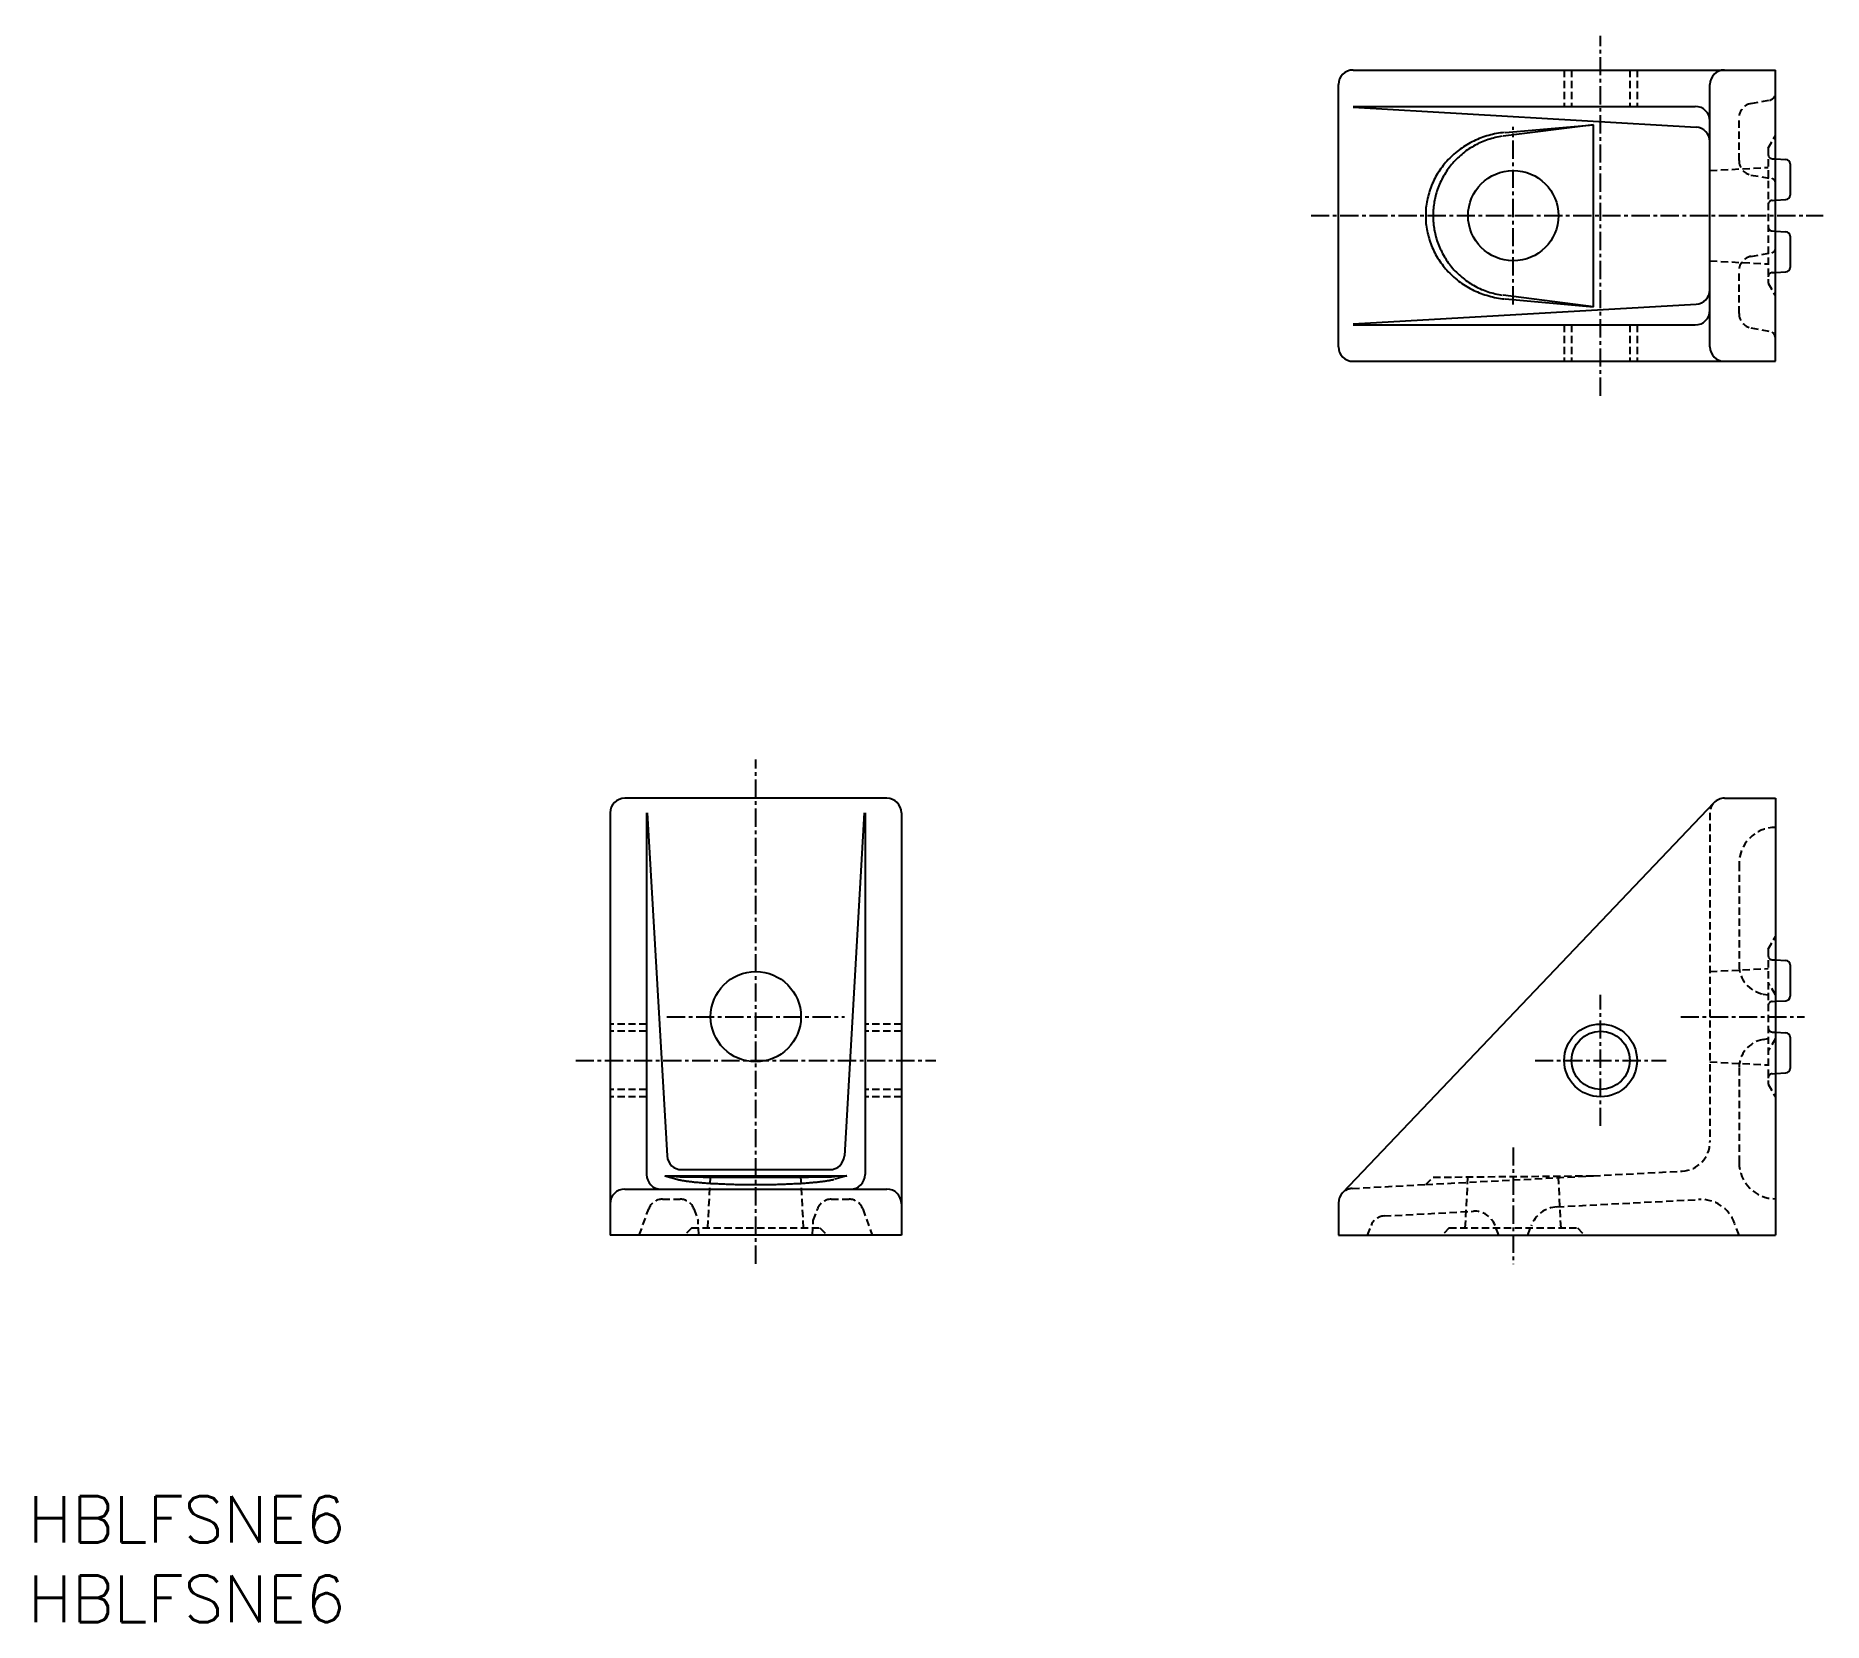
# Model space of a CAD drawing. Extents: x -23 to 100, y 67 to 176.
import ezdxf

# ---------------------------------------------------------------- set-up
doc = ezdxf.new("R2010")
doc.units = 0
for name, pattern in [('CENTER', [2, 1.25, -0.25, 0.25, -0.25]), ('DASHED', [0.75, 0.5, -0.25]), ('HIDDEN', [0.375, 0.25, -0.125])]:
    doc.linetypes.add(name, pattern=pattern)
doc.layers.get('0').update_dxf_attribs({"linetype": 'CONTINUOUS'})
doc.layers.add('CENTER', color=1, linetype='CENTER')
doc.styles.get("Standard").update_dxf_attribs({"font": 'txt.shx', "bigfont": 'bigfont.shx'})

msp = doc.modelspace()

# ---------------------------------------------------------------- linework, layer by layer
at = {"color": 7, "linetype": 'CONTINUOUS'}
for p, q in [((67.79, 173.34), (96.79, 173.34)), ((96.79, 153.34), (96.79, 173.34)), ((66.79, 154.34), (66.79, 172.34)), ((92.29, 154.34), (92.29, 172.34)), ((67.79, 170.84), (91.29, 170.84)), ((67.79, 170.78), (91.34, 169.42)), ((84.29, 169.58), (78.09, 168.79)), ((78.24, 169.05), (84.29, 169.58)), ((84.29, 157.09), (84.29, 169.58)), ((96.79, 167.24), (97.5, 167.2)), ((97.79, 166.9), (97.79, 164.74)), ((96.79, 164.4), (97.5, 164.44)), ((96.79, 162.28), (97.5, 162.24)), ((97.79, 161.94), (97.79, 159.78)), ((96.79, 159.44), (97.5, 159.48)), ((91.34, 157.25), (67.79, 155.9)), ((84.29, 157.09), (78.09, 157.88)), ((78.24, 157.62), (84.29, 157.09)), ((67.79, 155.84), (91.29, 155.84)), ((67.79, 153.34), (96.79, 153.34)), ((35.79, 123.34), (17.79, 123.34)), ((92.56, 123.03), (67.06, 96.24)), ((93.29, 123.34), (96.79, 123.34)), ((96.79, 123.34), (96.79, 104.44)), ((16.79, 122.34), (16.79, 93.34)), ((19.29, 122.34), (19.29, 97.5)), ((19.34, 122.34), (20.7, 98.78)), ((34.23, 122.34), (32.87, 98.78)), ((34.29, 122.34), (34.29, 97.5)), ((36.79, 122.34), (36.79, 93.34)), ((96.79, 112.24), (97.5, 112.2)), ((97.79, 111.9), (97.79, 109.74)), ((96.79, 109.4), (97.5, 109.44)), ((96.79, 107.28), (97.5, 107.24)), ((97.79, 106.94), (97.79, 104.78)), ((96.79, 104.44), (97.5, 104.48)), ((96.79, 104.44), (96.79, 93.34)), ((20.54, 97.42), (33.03, 97.42)), ((20.54, 97.42), (21.36, 97.19)), ((20.54, 97.42), (21.33, 97.36)), ((21.7, 97.84), (31.87, 97.84)), ((33.03, 97.42), (32.21, 97.19)), ((33.03, 97.42), (32.24, 97.36)), ((17.79, 96.5), (35.79, 96.5)), ((66.79, 95.55), (66.79, 93.34)), ((36.79, 93.34), (16.79, 93.34)), ((66.79, 93.34), (96.79, 93.34))]:
    msp.add_line(p, q, dxfattribs=at)
at = {"color": 3, "linetype": 'DASHED'}
for p, q in [((82.29, 173.34), (82.29, 170.84)), ((82.79, 173.34), (82.79, 170.84)), ((86.79, 173.34), (86.79, 170.84)), ((87.29, 173.34), (87.29, 170.84)), ((95.11, 171.04), (96.37, 171.27)), ((94.29, 167.12), (94.29, 170.06)), ((96.29, 167.97), (96.79, 168.84)), ((96.29, 167.97), (96.29, 158.7)), ((96.57, 167.25), (96.79, 167.24)), ((92.29, 166.44), (96.29, 166.65)), ((95.11, 166.13), (96.54, 165.88)), ((96.57, 162.29), (96.79, 162.28)), ((95.11, 160.54), (96.54, 160.79)), ((92.29, 160.24), (96.29, 160.03)), ((94.29, 156.62), (94.29, 159.56)), ((96.29, 158.7), (96.79, 157.84)), ((96.57, 159.43), (96.79, 159.44)), ((82.29, 155.84), (82.29, 153.34)), ((82.79, 155.84), (82.79, 153.34)), ((86.79, 155.84), (86.79, 153.34)), ((87.29, 155.84), (87.29, 153.34)), ((95.11, 155.63), (96.37, 155.41)), ((92.29, 122.34), (92.29, 99.74)), ((94.29, 118.84), (94.29, 111.87)), ((96.29, 112.97), (96.79, 113.84)), ((96.29, 112.97), (96.29, 103.7)), ((96.26, 111.65), (96.29, 111.67)), ((96.57, 112.25), (96.79, 112.24)), ((92.29, 111.44), (96.29, 111.65)), ((96.79, 109.84), (96.29, 110.7)), ((95.94, 109.9), (96.29, 109.84)), ((96.57, 109.39), (96.79, 109.4)), ((96.79, 109.84), (96.79, 109.4)), ((96.79, 109.4), (96.79, 107.28)), ((19.29, 107.84), (16.79, 107.84)), ((19.29, 107.34), (16.79, 107.34)), ((36.79, 107.84), (34.29, 107.84)), ((36.79, 107.34), (34.29, 107.34)), ((95.94, 106.78), (96.29, 106.84)), ((96.79, 106.84), (96.29, 105.97)), ((96.57, 107.29), (96.79, 107.28)), ((96.79, 107.28), (96.79, 106.84)), ((92.29, 105.24), (96.29, 105.03)), ((94.29, 104.81), (94.29, 98.34)), ((96.57, 104.43), (96.79, 104.44)), ((19.29, 103.34), (16.79, 103.34)), ((36.79, 103.34), (34.29, 103.34)), ((96.29, 103.7), (96.79, 102.84)), ((19.29, 102.84), (16.79, 102.84)), ((36.79, 102.84), (34.29, 102.84)), ((23.5, 93.84), (23.68, 97.37)), ((30.07, 93.84), (29.89, 97.37)), ((72.78, 96.82), (84.29, 97.42)), ((72.78, 96.82), (73.29, 97.32)), ((73.29, 97.32), (84.29, 97.42)), ((75.5, 93.84), (75.68, 97.34)), ((82.07, 93.84), (81.89, 97.4)), ((81.89, 97.28), (81.91, 97.29)), ((84.29, 97.42), (90.39, 97.74)), ((20.38, 95.81), (21.6, 95.81)), ((31.97, 95.81), (33.19, 95.81)), ((67.73, 96.55), (72.78, 96.82)), ((81.79, 95.29), (91.51, 95.79)), ((18.79, 93.34), (19.44, 95.15)), ((22.54, 95.15), (22.83, 94.34)), ((30.74, 94.34), (31.03, 95.15)), ((34.13, 95.15), (34.79, 93.34)), ((69.92, 94.66), (76.06, 94.98)), ((82, 95.26), (82.03, 95.3)), ((22.39, 93.84), (21.89, 93.34)), ((22.39, 93.84), (31.19, 93.84)), ((22.89, 93.34), (22.83, 94.34)), ((30.69, 93.34), (30.74, 94.34)), ((31.19, 93.84), (31.69, 93.34)), ((68.79, 93.34), (69.03, 94.01)), ((74.39, 93.84), (73.89, 93.34)), ((74.39, 93.84), (83.19, 93.84)), ((77.79, 93.34), (77.54, 94)), ((79.79, 93.34), (80.02, 93.97)), ((83.19, 93.84), (83.69, 93.34)), ((94.29, 93.34), (93.99, 94.15)), ((94.21, 93.34), (94.27, 93.39))]:
    msp.add_line(p, q, dxfattribs=at)
at = {"color": 7, "linetype": 'HIDDEN'}
msp.add_line((96.57, 164.39), (96.79, 164.4), dxfattribs=at)
at = {"color": 7, "linetype": 'CONTINUOUS'}
for points in [[(78.19, 169.05, 0), (78.05, 169.03, 0), (77.91, 169.02, 0), (77.78, 169, 0), (77.64, 168.97, 0), (77.51, 168.95, 0), (77.37, 168.92, 0), (77.24, 168.88, 0), (77.11, 168.85, 0), (76.97, 168.81, 0), (76.84, 168.77, 0), (76.71, 168.72, 0), (76.58, 168.68, 0), (76.46, 168.63, 0), (76.33, 168.58, 0), (76.2, 168.52, 0), (76.08, 168.46, 0), (75.96, 168.4, 0), (75.84, 168.34, 0), (75.72, 168.27, 0), (75.6, 168.2, 0), (75.48, 168.13, 0), (75.37, 168.06, 0), (75.25, 167.98, 0), (75.14, 167.9, 0), (75.04, 167.82, 0), (74.93, 167.74, 0), (74.82, 167.65, 0), (74.72, 167.56, 0), (74.62, 167.47, 0), (74.52, 167.38, 0), (74.43, 167.29, 0), (74.33, 167.19, 0), (74.24, 167.09, 0), (74.15, 166.99, 0), (74.06, 166.89, 0), (73.98, 166.78, 0), (73.9, 166.68, 0), (73.82, 166.57, 0), (73.74, 166.46, 0), (73.67, 166.35, 0), (73.6, 166.23, 0), (73.53, 166.12, 0), (73.46, 166, 0), (73.4, 165.88, 0), (73.34, 165.77, 0), (73.29, 165.65, 0), (73.23, 165.53, 0), (73.18, 165.4, 0), (73.13, 165.28, 0), (73.09, 165.15, 0), (73.04, 165.03, 0), (73.01, 164.9, 0), (72.97, 164.77, 0), (72.94, 164.65, 0), (72.91, 164.52, 0), (72.88, 164.39, 0), (72.86, 164.26, 0), (72.84, 164.13, 0), (72.82, 164, 0), (72.8, 163.87, 0), (72.79, 163.73, 0), (72.78, 163.6, 0), (72.78, 163.47, 0), (72.78, 163.34, 0), (72.78, 163.21, 0), (72.78, 163.07, 0), (72.79, 162.94, 0), (72.8, 162.81, 0), (72.82, 162.68, 0), (72.84, 162.55, 0), (72.86, 162.42, 0), (72.88, 162.29, 0), (72.91, 162.16, 0), (72.94, 162.03, 0), (72.97, 161.9, 0), (73.01, 161.77, 0), (73.04, 161.65, 0), (73.09, 161.52, 0), (73.13, 161.4, 0), (73.18, 161.27, 0), (73.23, 161.15, 0), (73.29, 161.03, 0), (73.34, 160.91, 0), (73.4, 160.79, 0), (73.46, 160.67, 0), (73.53, 160.56, 0), (73.6, 160.44, 0), (73.67, 160.33, 0), (73.74, 160.22, 0), (73.82, 160.11, 0), (73.9, 160, 0), (73.98, 159.89, 0), (74.06, 159.79, 0), (74.15, 159.69, 0), (74.24, 159.59, 0), (74.33, 159.49, 0), (74.43, 159.39, 0), (74.52, 159.29, 0), (74.62, 159.2, 0), (74.72, 159.11, 0), (74.82, 159.02, 0), (74.93, 158.94, 0), (75.04, 158.85, 0), (75.14, 158.77, 0), (75.25, 158.69, 0), (75.37, 158.62, 0), (75.48, 158.54, 0), (75.6, 158.47, 0), (75.72, 158.4, 0), (75.84, 158.34, 0), (75.96, 158.27, 0), (76.08, 158.21, 0), (76.2, 158.16, 0), (76.33, 158.1, 0), (76.46, 158.05, 0), (76.58, 158, 0), (76.71, 157.95, 0), (76.84, 157.91, 0), (76.97, 157.87, 0), (77.11, 157.83, 0), (77.24, 157.79, 0), (77.37, 157.76, 0), (77.51, 157.73, 0), (77.64, 157.7, 0), (77.78, 157.68, 0), (77.91, 157.66, 0), (78.05, 157.64, 0), (78.19, 157.63, 0)], [(78.03, 168.79, 0), (77.91, 168.77, 0), (77.79, 168.75, 0), (77.67, 168.72, 0), (77.55, 168.7, 0), (77.43, 168.67, 0), (77.31, 168.64, 0), (77.19, 168.6, 0), (77.07, 168.56, 0), (76.96, 168.53, 0), (76.84, 168.48, 0), (76.73, 168.44, 0), (76.61, 168.39, 0), (76.5, 168.34, 0), (76.39, 168.29, 0), (76.28, 168.23, 0), (76.17, 168.18, 0), (76.06, 168.12, 0), (75.96, 168.05, 0), (75.85, 167.99, 0), (75.75, 167.92, 0), (75.64, 167.85, 0), (75.54, 167.78, 0), (75.45, 167.71, 0), (75.35, 167.63, 0), (75.25, 167.55, 0), (75.16, 167.47, 0), (75.07, 167.39, 0), (74.98, 167.31, 0), (74.89, 167.22, 0), (74.8, 167.13, 0), (74.72, 167.04, 0), (74.64, 166.95, 0), (74.56, 166.86, 0), (74.48, 166.76, 0), (74.41, 166.66, 0), (74.33, 166.56, 0), (74.26, 166.47, 0), (74.19, 166.36, 0), (74.13, 166.26, 0), (74.06, 166.15, 0), (74, 166.05, 0), (73.94, 165.94, 0), (73.88, 165.83, 0), (73.83, 165.72, 0), (73.78, 165.61, 0), (73.73, 165.5, 0), (73.68, 165.38, 0), (73.63, 165.27, 0), (73.59, 165.15, 0), (73.55, 165.03, 0), (73.52, 164.92, 0), (73.48, 164.8, 0), (73.45, 164.68, 0), (73.42, 164.56, 0), (73.4, 164.44, 0), (73.37, 164.32, 0), (73.35, 164.2, 0), (73.33, 164.07, 0), (73.32, 163.95, 0), (73.31, 163.83, 0), (73.3, 163.71, 0), (73.29, 163.58, 0), (73.29, 163.46, 0), (73.29, 163.34, 0), (73.29, 163.22, 0), (73.29, 163.09, 0), (73.3, 162.97, 0), (73.31, 162.85, 0), (73.32, 162.72, 0), (73.33, 162.6, 0), (73.35, 162.48, 0), (73.37, 162.36, 0), (73.4, 162.24, 0), (73.42, 162.12, 0), (73.45, 162, 0), (73.48, 161.88, 0), (73.52, 161.76, 0), (73.55, 161.64, 0), (73.59, 161.53, 0), (73.63, 161.41, 0), (73.68, 161.29, 0), (73.73, 161.18, 0), (73.78, 161.07, 0), (73.83, 160.96, 0), (73.88, 160.84, 0), (73.94, 160.74, 0), (74, 160.63, 0), (74.06, 160.52, 0), (74.13, 160.42, 0), (74.19, 160.31, 0), (74.26, 160.21, 0), (74.33, 160.11, 0), (74.41, 160.01, 0), (74.48, 159.91, 0), (74.56, 159.82, 0), (74.64, 159.72, 0), (74.72, 159.63, 0), (74.8, 159.54, 0), (74.89, 159.46, 0), (74.98, 159.37, 0), (75.07, 159.28, 0), (75.16, 159.2, 0), (75.25, 159.12, 0), (75.35, 159.04, 0), (75.45, 158.97, 0), (75.54, 158.89, 0), (75.64, 158.82, 0), (75.75, 158.75, 0), (75.85, 158.69, 0), (75.95, 158.62, 0), (76.06, 158.56, 0), (76.17, 158.5, 0), (76.28, 158.44, 0), (76.39, 158.39, 0), (76.5, 158.34, 0), (76.61, 158.28, 0), (76.73, 158.24, 0), (76.84, 158.19, 0), (76.96, 158.15, 0), (77.07, 158.11, 0), (77.19, 158.07, 0), (77.31, 158.04, 0), (77.43, 158.01, 0), (77.55, 157.98, 0), (77.67, 157.95, 0), (77.79, 157.93, 0), (77.91, 157.91, 0), (78.03, 157.89, 0)], [(21.34, 97.36, 0), (21.36, 97.36, 0), (21.38, 97.36, 0), (21.4, 97.36, 0), (21.43, 97.36, 0), (21.46, 97.36, 0), (21.49, 97.36, 0), (21.52, 97.36, 0), (21.56, 97.36, 0), (21.6, 97.35, 0), (21.64, 97.35, 0), (21.69, 97.35, 0), (21.73, 97.35, 0), (21.78, 97.35, 0), (21.84, 97.35, 0), (21.89, 97.35, 0), (21.95, 97.35, 0), (22.01, 97.35, 0), (22.07, 97.35, 0), (22.13, 97.35, 0), (22.2, 97.34, 0), (22.27, 97.34, 0), (22.34, 97.34, 0), (22.42, 97.34, 0), (22.49, 97.34, 0), (22.57, 97.34, 0), (22.65, 97.34, 0), (22.73, 97.34, 0), (22.82, 97.34, 0), (22.9, 97.34, 0), (22.99, 97.34, 0), (23.08, 97.34, 0), (23.17, 97.33, 0), (23.27, 97.33, 0), (23.36, 97.33, 0), (23.46, 97.33, 0), (23.56, 97.33, 0), (23.66, 97.33, 0), (23.76, 97.33, 0), (23.86, 97.33, 0), (23.97, 97.33, 0), (24.08, 97.33, 0), (24.18, 97.33, 0), (24.29, 97.33, 0), (24.4, 97.33, 0), (24.51, 97.33, 0), (24.63, 97.33, 0), (24.74, 97.33, 0), (24.86, 97.33, 0), (24.97, 97.33, 0), (25.09, 97.33, 0), (25.21, 97.32, 0), (25.32, 97.32, 0), (25.44, 97.32, 0), (25.56, 97.32, 0), (25.68, 97.32, 0), (25.8, 97.32, 0), (25.93, 97.32, 0), (26.05, 97.32, 0), (26.17, 97.32, 0), (26.29, 97.32, 0), (26.42, 97.32, 0), (26.54, 97.32, 0), (26.66, 97.32, 0), (26.79, 97.32, 0), (26.91, 97.32, 0), (27.03, 97.32, 0), (27.15, 97.32, 0), (27.28, 97.32, 0), (27.4, 97.32, 0), (27.52, 97.32, 0), (27.64, 97.32, 0), (27.77, 97.32, 0), (27.89, 97.32, 0), (28.01, 97.32, 0), (28.13, 97.32, 0), (28.25, 97.32, 0), (28.36, 97.32, 0), (28.48, 97.33, 0), (28.6, 97.33, 0), (28.71, 97.33, 0), (28.83, 97.33, 0), (28.94, 97.33, 0), (29.06, 97.33, 0), (29.17, 97.33, 0), (29.28, 97.33, 0), (29.39, 97.33, 0), (29.49, 97.33, 0), (29.6, 97.33, 0), (29.71, 97.33, 0), (29.81, 97.33, 0), (29.91, 97.33, 0), (30.01, 97.33, 0), (30.11, 97.33, 0), (30.21, 97.33, 0), (30.3, 97.33, 0), (30.4, 97.33, 0), (30.49, 97.34, 0), (30.58, 97.34, 0), (30.67, 97.34, 0), (30.75, 97.34, 0), (30.84, 97.34, 0), (30.92, 97.34, 0), (31, 97.34, 0), (31.08, 97.34, 0), (31.16, 97.34, 0), (31.23, 97.34, 0), (31.3, 97.34, 0), (31.37, 97.34, 0), (31.44, 97.35, 0), (31.5, 97.35, 0), (31.56, 97.35, 0), (31.62, 97.35, 0), (31.68, 97.35, 0), (31.74, 97.35, 0), (31.79, 97.35, 0), (31.84, 97.35, 0), (31.89, 97.35, 0), (31.93, 97.35, 0), (31.97, 97.35, 0), (32.01, 97.36, 0), (32.05, 97.36, 0), (32.08, 97.36, 0), (32.12, 97.36, 0), (32.14, 97.36, 0), (32.17, 97.36, 0), (32.19, 97.36, 0), (32.22, 97.36, 0), (32.23, 97.36, 0)], [(21.39, 97.18, 0), (21.43, 97.17, 0), (21.47, 97.16, 0), (21.51, 97.15, 0), (21.56, 97.14, 0), (21.6, 97.13, 0), (21.65, 97.12, 0), (21.7, 97.11, 0), (21.75, 97.1, 0), (21.81, 97.09, 0), (21.86, 97.09, 0), (21.92, 97.08, 0), (21.98, 97.07, 0), (22.04, 97.06, 0), (22.1, 97.05, 0), (22.17, 97.04, 0), (22.23, 97.03, 0), (22.3, 97.02, 0), (22.37, 97.02, 0), (22.44, 97.01, 0), (22.51, 97, 0), (22.59, 96.99, 0), (22.66, 96.98, 0), (22.74, 96.98, 0), (22.82, 96.97, 0), (22.9, 96.96, 0), (22.98, 96.96, 0), (23.06, 96.95, 0), (23.14, 96.94, 0), (23.23, 96.94, 0), (23.32, 96.93, 0), (23.4, 96.92, 0), (23.49, 96.92, 0), (23.58, 96.91, 0), (23.67, 96.9, 0), (23.77, 96.9, 0), (23.86, 96.89, 0), (23.96, 96.89, 0), (24.05, 96.88, 0), (24.15, 96.88, 0), (24.25, 96.87, 0), (24.35, 96.87, 0), (24.45, 96.86, 0), (24.55, 96.86, 0), (24.65, 96.86, 0), (24.75, 96.85, 0), (24.85, 96.85, 0), (24.96, 96.84, 0), (25.06, 96.84, 0), (25.16, 96.84, 0), (25.27, 96.84, 0), (25.38, 96.83, 0), (25.48, 96.83, 0), (25.59, 96.83, 0), (25.7, 96.83, 0), (25.8, 96.82, 0), (25.91, 96.82, 0), (26.02, 96.82, 0), (26.13, 96.82, 0), (26.24, 96.82, 0), (26.35, 96.82, 0), (26.46, 96.82, 0), (26.57, 96.82, 0), (26.68, 96.82, 0), (26.79, 96.82, 0), (26.9, 96.82, 0), (27.01, 96.82, 0), (27.11, 96.82, 0), (27.22, 96.82, 0), (27.33, 96.82, 0), (27.44, 96.82, 0), (27.55, 96.82, 0), (27.66, 96.82, 0), (27.77, 96.82, 0), (27.88, 96.83, 0), (27.98, 96.83, 0), (28.09, 96.83, 0), (28.2, 96.83, 0), (28.3, 96.84, 0), (28.41, 96.84, 0), (28.51, 96.84, 0), (28.62, 96.84, 0), (28.72, 96.85, 0), (28.82, 96.85, 0), (28.92, 96.86, 0), (29.03, 96.86, 0), (29.13, 96.86, 0), (29.23, 96.87, 0), (29.32, 96.87, 0), (29.42, 96.88, 0), (29.52, 96.88, 0), (29.62, 96.89, 0), (29.71, 96.89, 0), (29.8, 96.9, 0), (29.9, 96.9, 0), (29.99, 96.91, 0), (30.08, 96.92, 0), (30.17, 96.92, 0), (30.26, 96.93, 0), (30.34, 96.94, 0), (30.43, 96.94, 0), (30.51, 96.95, 0), (30.59, 96.96, 0), (30.68, 96.96, 0), (30.76, 96.97, 0), (30.83, 96.98, 0), (30.91, 96.98, 0), (30.99, 96.99, 0), (31.06, 97, 0), (31.13, 97.01, 0), (31.2, 97.02, 0), (31.27, 97.02, 0), (31.34, 97.03, 0), (31.41, 97.04, 0), (31.47, 97.05, 0), (31.53, 97.06, 0), (31.59, 97.07, 0), (31.65, 97.08, 0), (31.71, 97.09, 0), (31.77, 97.09, 0), (31.82, 97.1, 0), (31.87, 97.11, 0), (31.92, 97.12, 0), (31.97, 97.13, 0), (32.01, 97.14, 0), (32.06, 97.15, 0), (32.1, 97.16, 0), (32.14, 97.17, 0), (32.18, 97.18, 0)], [(29.89, 97.37, 0), (29.88, 97.37, 0), (29.87, 97.37, 0), (29.85, 97.37, 0), (29.83, 97.38, 0), (29.79, 97.38, 0), (29.75, 97.38, 0), (29.7, 97.38, 0), (29.65, 97.38, 0), (29.59, 97.38, 0), (29.52, 97.38, 0), (29.44, 97.38, 0), (29.36, 97.39, 0), (29.28, 97.39, 0), (29.18, 97.39, 0), (29.08, 97.39, 0), (28.98, 97.39, 0), (28.87, 97.39, 0), (28.75, 97.39, 0), (28.63, 97.39, 0), (28.51, 97.39, 0), (28.38, 97.39, 0), (28.25, 97.39, 0), (28.11, 97.4, 0), (27.97, 97.4, 0), (27.83, 97.4, 0), (27.69, 97.4, 0), (27.54, 97.4, 0), (27.39, 97.4, 0), (27.24, 97.4, 0), (27.09, 97.4, 0), (26.94, 97.4, 0), (26.79, 97.4, 0), (26.63, 97.4, 0), (26.48, 97.4, 0), (26.33, 97.4, 0), (26.18, 97.4, 0), (26.03, 97.4, 0), (25.89, 97.4, 0), (25.74, 97.4, 0), (25.6, 97.4, 0), (25.46, 97.4, 0), (25.32, 97.39, 0), (25.19, 97.39, 0), (25.06, 97.39, 0), (24.94, 97.39, 0), (24.82, 97.39, 0), (24.7, 97.39, 0), (24.59, 97.39, 0), (24.49, 97.39, 0), (24.39, 97.39, 0), (24.3, 97.39, 0), (24.21, 97.39, 0), (24.13, 97.38, 0), (24.05, 97.38, 0), (23.98, 97.38, 0), (23.92, 97.38, 0), (23.87, 97.38, 0), (23.82, 97.38, 0), (23.78, 97.38, 0), (23.74, 97.38, 0), (23.72, 97.37, 0), (23.7, 97.37, 0), (23.69, 97.37, 0), (23.69, 97.37, 0), (23.69, 97.37, 0), (23.7, 97.37, 0), (23.72, 97.37, 0), (23.74, 97.37, 0), (23.78, 97.36, 0), (23.82, 97.36, 0), (23.87, 97.36, 0), (23.92, 97.36, 0), (23.98, 97.36, 0), (24.05, 97.36, 0), (24.13, 97.36, 0), (24.21, 97.36, 0), (24.3, 97.35, 0), (24.39, 97.35, 0), (24.49, 97.35, 0), (24.59, 97.35, 0), (24.7, 97.35, 0), (24.82, 97.35, 0), (24.94, 97.35, 0), (25.06, 97.35, 0), (25.19, 97.35, 0), (25.32, 97.35, 0), (25.46, 97.35, 0), (25.6, 97.35, 0), (25.74, 97.35, 0), (25.89, 97.34, 0), (26.03, 97.34, 0), (26.18, 97.34, 0), (26.33, 97.34, 0), (26.48, 97.34, 0), (26.63, 97.34, 0), (26.79, 97.34, 0), (26.94, 97.34, 0), (27.09, 97.34, 0), (27.24, 97.34, 0), (27.39, 97.34, 0), (27.54, 97.34, 0), (27.69, 97.34, 0), (27.83, 97.35, 0), (27.97, 97.35, 0), (28.11, 97.35, 0), (28.25, 97.35, 0), (28.38, 97.35, 0), (28.51, 97.35, 0), (28.63, 97.35, 0), (28.75, 97.35, 0), (28.87, 97.35, 0), (28.98, 97.35, 0), (29.08, 97.35, 0), (29.18, 97.35, 0), (29.28, 97.35, 0), (29.36, 97.36, 0), (29.44, 97.36, 0), (29.52, 97.36, 0), (29.59, 97.36, 0), (29.65, 97.36, 0), (29.7, 97.36, 0), (29.75, 97.36, 0), (29.79, 97.36, 0), (29.83, 97.37, 0), (29.85, 97.37, 0), (29.87, 97.37, 0), (29.88, 97.37, 0), (29.89, 97.37, 0)]]:
    msp.add_polyline3d(points, dxfattribs=at)
for centre, radius in [((78.79, 163.34), 3.1), ((26.79, 108.34), 3.1), ((84.79, 105.34), 2)]:
    msp.add_circle(centre, radius, dxfattribs=at)
at = {"color": 3, "linetype": 'CONTINUOUS'}
msp.add_circle((84.79, 105.34), 2.5, dxfattribs=at)
at = {"color": 7, "linetype": 'CONTINUOUS'}
for centre, radius, start, end in [((67.79, 172.34), 1, 90, 180), ((93.29, 172.34), 1, 90, 180), ((91.29, 169.84), 1, 0, 90), ((91.29, 168.42), 1, 0, 86.7007), ((97.49, 166.9), 0.3, 0, 87), ((97.49, 164.74), 0.3, 273, 0), ((97.49, 161.94), 0.3, 0, 87), ((97.49, 159.78), 0.3, 273, 0), ((91.29, 158.25), 1, 273.2993, 0), ((91.29, 156.84), 1, 270, 0), ((67.79, 154.34), 1, 180, 270), ((93.29, 154.34), 1, 180, 270), ((17.79, 122.34), 1, 90, 180), ((35.79, 122.34), 1, 0, 90), ((93.29, 122.34), 1, 90, 136.5706), ((97.49, 111.9), 0.3, 0, 87), ((97.49, 109.74), 0.3, 273, 0), ((97.49, 106.94), 0.3, 0, 87), ((97.49, 104.78), 0.3, 273, 0), ((21.7, 98.84), 1, 183.2993, 270), ((31.87, 98.84), 1, 270, 356.7007), ((20.29, 97.5), 1, 180, 270), ((33.29, 97.5), 1, 270, 0), ((17.79, 95.5), 1, 90, 180), ((35.79, 95.5), 1, 0, 90), ((67.79, 95.55), 1, 136.2691, 180)]:
    msp.add_arc(centre, radius, start, end, dxfattribs=at)
at = {"color": 3, "linetype": 'DASHED'}
for centre, radius, start, end in [((95.29, 170.06), 1, 100, 180), ((96.29, 171.76), 0.5, 280, 0), ((95.29, 167.12), 1, 180, 260), ((96.59, 167.55), 0.3, 180, 267), ((96.49, 165.59), 0.3, 0, 80), ((96.59, 164.09), 0.3, 93, 180), ((96.59, 162.59), 0.3, 180, 267), ((96.49, 161.09), 0.3, 280, 0), ((95.29, 159.56), 1, 100, 180), ((96.59, 159.13), 0.3, 93, 180), ((95.29, 156.62), 1, 180, 260), ((96.29, 154.92), 0.5, 0, 80), ((93.29, 122.34), 1, 136.5706, 180), ((96.79, 118.84), 2.5, 90, 180), ((96.29, 111.87), 2, 180, 260), ((96.59, 112.55), 0.3, 180, 267), ((96.59, 109.09), 0.3, 93, 180), ((96.29, 104.81), 2, 100, 180), ((96.59, 107.59), 0.3, 180, 267), ((96.59, 104.13), 0.3, 93, 180), ((90.29, 99.74), 2, 273, 0), ((96.79, 98.34), 2.5, 180, 270), ((20.38, 94.81), 1, 90, 160), ((21.6, 94.81), 1, 20, 90), ((31.97, 94.81), 1, 90, 160), ((33.19, 94.81), 1, 20, 90), ((67.79, 95.55), 1, 93, 136.2691), ((91.64, 93.3), 2.5, 20, 93), ((69.97, 93.66), 1, 93, 160), ((76.13, 93.49), 1.5, 20, 93), ((81.9, 93.29), 2, 93, 160)]:
    msp.add_arc(centre, radius, start, end, dxfattribs=at)
at = {"layer": 'CENTER', "color": 1, "linetype": 'CENTER'}
for p, q in [((84.79, 150.98), (84.79, 175.69)), ((78.79, 157.24), (78.79, 169.44)), ((64.91, 163.34), (100.07, 163.34)), ((26.79, 91.38), (26.79, 125.99)), ((84.79, 100.84), (84.79, 109.84)), ((20.69, 108.34), (32.89, 108.34)), ((90.29, 108.34), (98.79, 108.34)), ((14.43, 105.34), (39.14, 105.34)), ((80.29, 105.34), (89.29, 105.34)), ((78.79, 99.37), (78.79, 91.34))]:
    msp.add_line(p, q, dxfattribs=at)

# ---------------------------------------------------------------- texts
at = {"color": 7, "linetype": 'CONTINUOUS'}
for p in [(-23.19, 72.23), (-23.19, 66.77)]:
    msp.add_text('HBLFSNE6', height=3.2, dxfattribs=at).set_placement(p)

doc.saveas('drawing.dxf')
